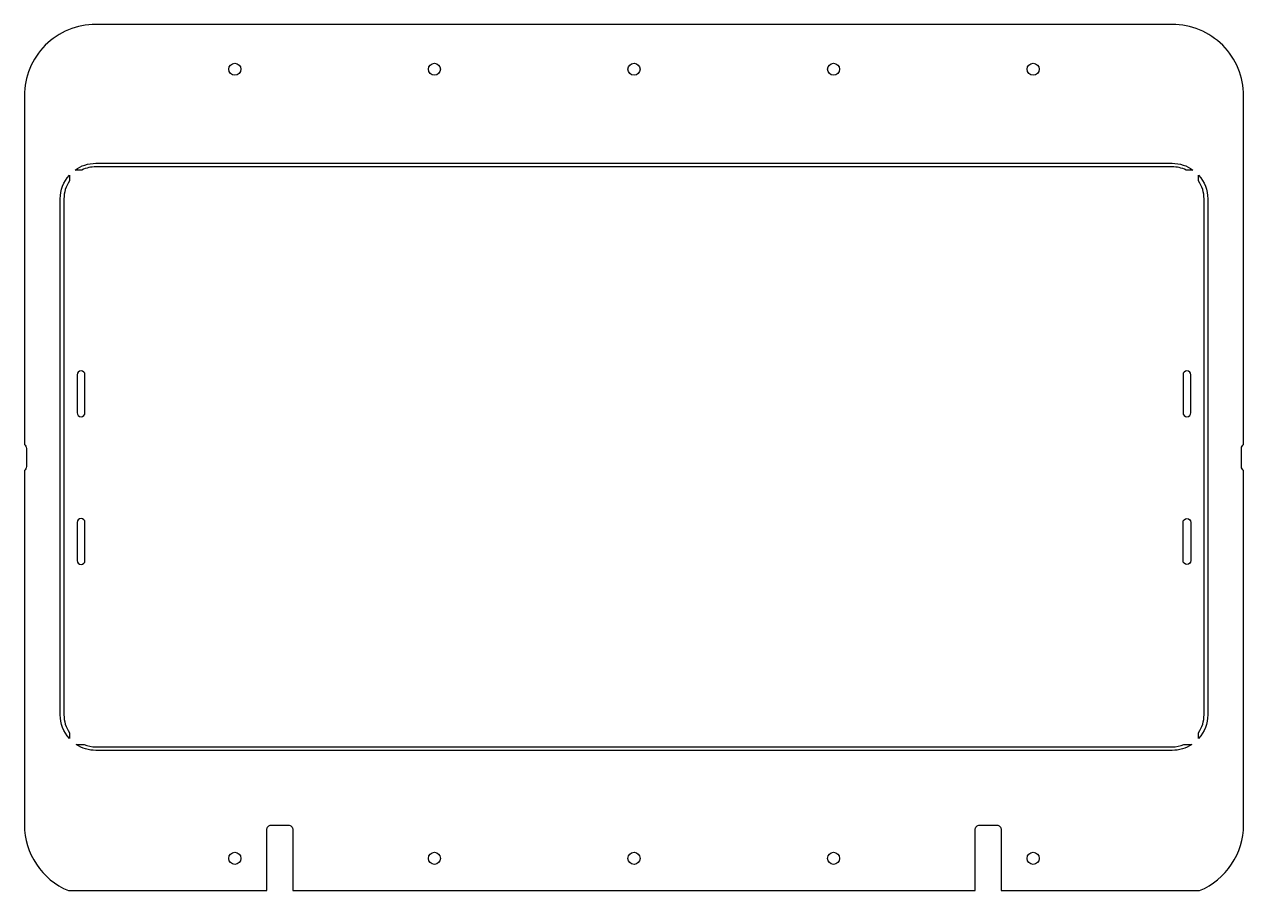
# Model space of a CAD drawing. Header units: millimetres. Extents: x -144 to 144, y -133 to 72.
import ezdxf

# ---------------------------------------------------------------- set-up
doc = ezdxf.new("R2010")
doc.units = ezdxf.units.MM
doc.layers.add('CUTOUTS', color=1, linetype='CONTINUOUS')
doc.layers.add('PERIMETER', color=5, linetype='CONTINUOUS')

msp = doc.modelspace()

# ---------------------------------------------------------------- linework, layer by layer
at = {"layer": 'CUTOUTS'}
for points in [[(132.43, 37.82), (130.78, 37.82, 0.113145), (127.49, 38.58), (-127.49, 38.58, 0.113145), (-130.78, 37.82), (-132.43, 37.82, -0.158243), (-127.49, 39.43), (127.49, 39.43, -0.158243)], [(-133.77, 36.61), (-133.77, 35.23, 0.149096), (-135.06, 31), (-135.06, -91.29, 0.149096), (-133.77, -95.52), (-133.77, -96.9, -0.184197), (-135.91, -91.29), (-135.91, 31, -0.184197)], [(133.77, -96.9), (133.77, -95.52, 0.149096), (135.06, -91.29), (135.06, 31, 0.149096), (133.77, 35.23), (133.77, 36.61, -0.184197), (135.91, 31), (135.91, -91.29, -0.184197)], [(-130.07, -10.71, 1), (-131.92, -10.71), (-131.92, -19.71, 1), (-130.07, -19.71)], [(130.07, -19.71, 1), (131.92, -19.71), (131.92, -10.71, 1), (130.07, -10.71)], [(-130.07, -45.71, 1), (-131.92, -45.71), (-131.92, -54.71, 1), (-130.07, -54.71)], [(130.07, -54.71), (130.07, -45.71, -1), (131.92, -45.71), (131.92, -54.71, -1)], [(-127.49, -98.87), (127.49, -98.87, 0.094961), (130.29, -98.33), (132.12, -98.33, -0.146519), (127.49, -99.72), (-127.49, -99.72, -0.146519), (-132.12, -98.33), (-130.29, -98.33, 0.094961)]]:
    msp.add_lwpolyline(points, format="xyb", close=True, dxfattribs=at)
for centre in [(-94.58, 61.7), (-47.29, 61.7), (0, 61.7), (47.29, 61.7), (94.58, 61.7), (-94.58, -125.3), (-47.29, -125.3), (0, -125.3), (47.29, -125.3), (94.58, -125.3)]:
    msp.add_circle(centre, 1.43, dxfattribs=at)
at = {"layer": 'PERIMETER'}
msp.add_lwpolyline([(133.98, -132.95, 0.303212), (144.42, -117.32), (144.42, -33.37, -0.257053), (143.93, -32.46), (143.93, -28.14, -0.257053), (144.42, -27.24), (144.42, 55.42, 0.414214), (127.5, 72.34), (-127.5, 72.34, 0.414214), (-144.43, 55.42), (-144.43, -27.24, -0.257053), (-143.93, -28.14), (-143.93, -32.46, -0.257053), (-144.43, -33.37), (-144.43, -117.32, 0.303212), (-133.98, -132.95), (-125.07, -132.95), (-125.07, -132.95), (-87.02, -132.95), (-87.02, -118.53, -0.414214), (-85.95, -117.45), (-81.9, -117.45, -0.414214), (-80.82, -118.53), (-80.82, -132.95), (80.82, -132.95), (80.82, -118.53, -0.414214), (81.9, -117.45), (85.95, -117.45, -0.414214), (87.02, -118.53), (87.02, -132.95), (125.07, -132.95), (125.07, -132.95)], format="xyb", close=True, dxfattribs=at)

doc.saveas('drawing.dxf')
